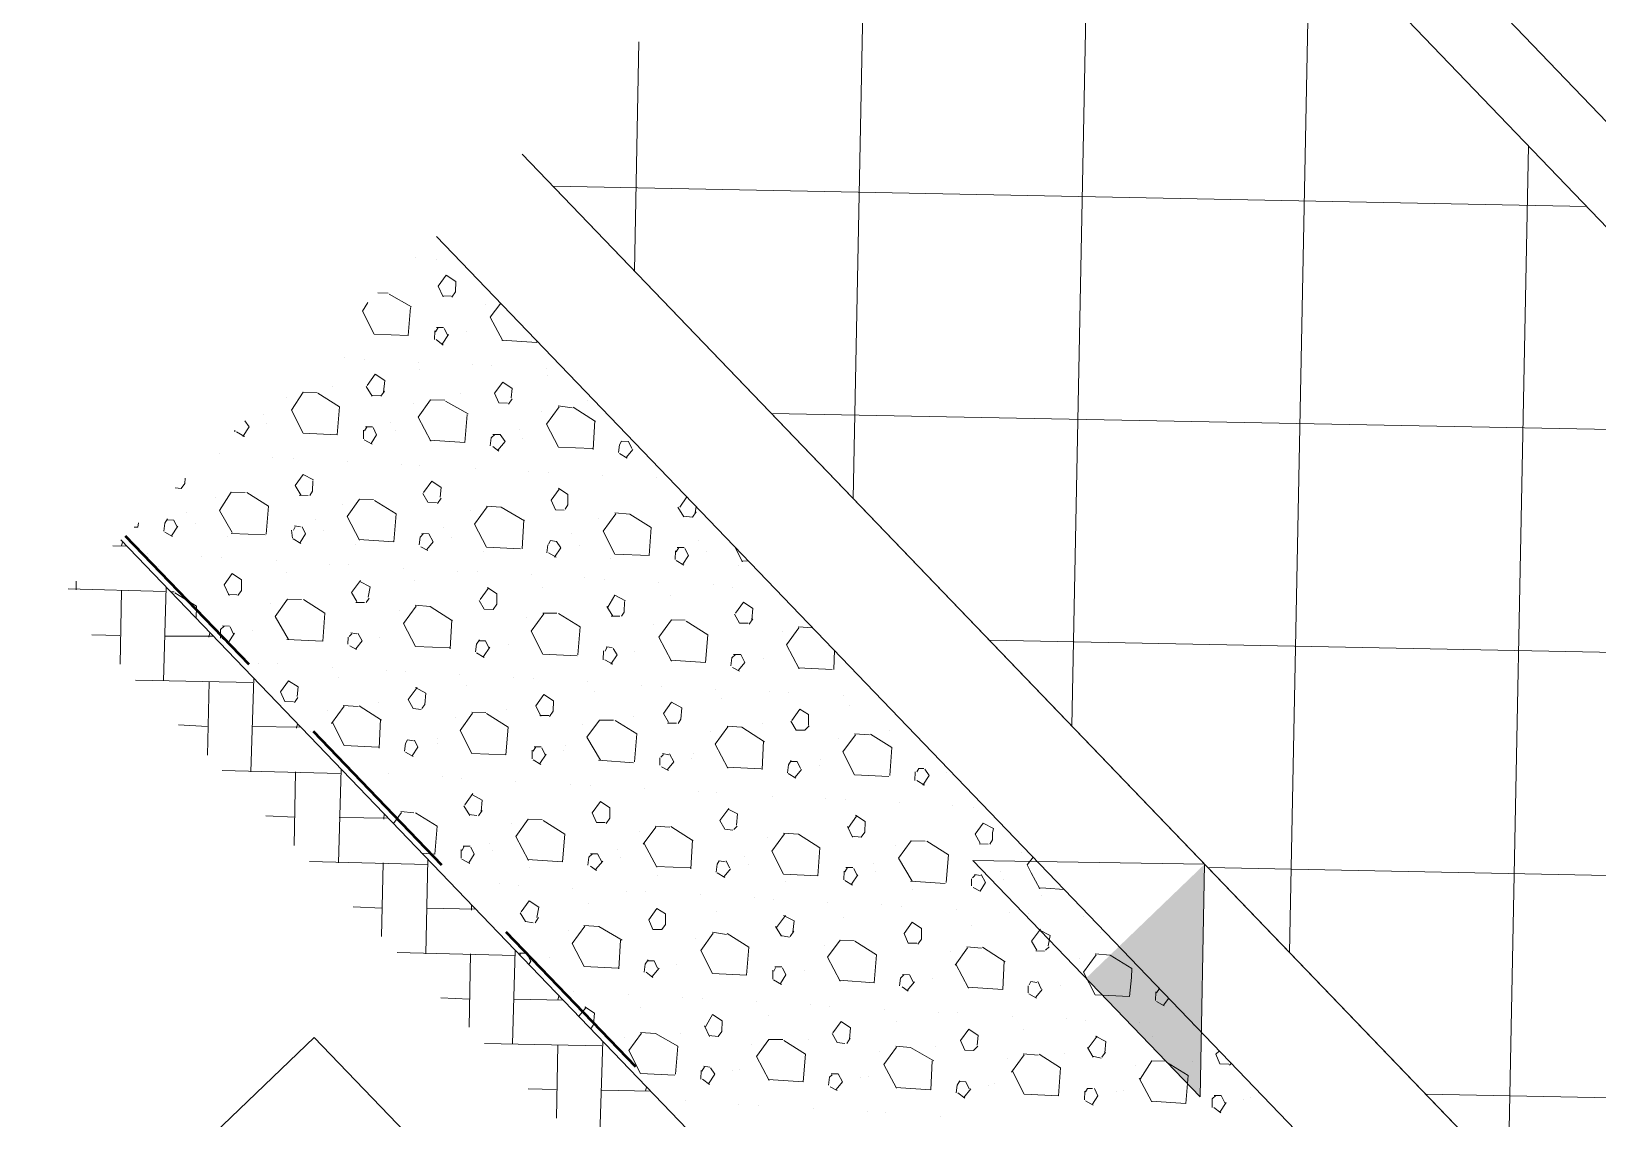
# Model space of a CAD drawing. Header units: metres. Extents: x 2687650.8 to 2687727.1, y 1234407.3 to 1234484.3.
# Drawn here: x 2687704.103 to 2687706.783, y 1234443.067 to 1234444.927 of the extents above; entities that cross this region are included whole.
import ezdxf

# ---------------------------------------------------------------- set-up
doc = ezdxf.new("R2010")
doc.units = ezdxf.units.M
for name, color, linetype in [('PDF_A__BEMH', 7, 'Continuous'), ('PDF_E_BETON', 7, 'Continuous'), ('PDF_Klappschnitt', 7, 'Continuous'), ('PDF_Text', 7, 'Continuous')]:
    doc.layers.add(name, color=color, linetype=linetype)
doc.layers.add('PDF_E_Klapschnitte', color=7, linetype='Continuous', true_color=0x7f7f7f)
doc.layers.add('PDF_E_Schnitte_1_50', color=7, linetype='Continuous', true_color=0x7f7f7f)

# ---------------------------------------------------------------- blocks, each defined once
blk = doc.blocks.new('A$C1c84ec86')
at = {"layer": 'PDF_A__BEMH', "lineweight": 20}
blk.add_lwpolyline([(4547.53, 3305.02), (4575.68, 3276.87), (4519.59, 3276.87)], close=True, dxfattribs=at)
at = {"layer": 'PDF_A__BEMH', "transparency": 33554559}
blk.add_solid([(4547.53, 3305.02), (4547.53, 3276.87), (4575.68, 3276.87)], dxfattribs=at)
at = {"layer": 'PDF_E_BETON', "lineweight": 18}
for points in [[(4378.83, 3208.08), (4380.52, 3209.77)], [(4378.83, 3197.49), (4390.68, 3209.13)], [(4379.88, 3209.13), (4379.46, 3209.77)], [(4401.47, 3198.34), (4390.26, 3209.77)], [(4396.18, 3203.84), (4401.9, 3209.77)], [(4398.09, 3194.95), (4412.27, 3209.13)], [(4401.47, 3209.13), (4401.05, 3209.77)], [(4423.06, 3198.34), (4411.85, 3209.77)], [(4417.56, 3203.84), (4423.49, 3209.77)], [(4419.47, 3194.95), (4433.86, 3209.13)], [(4423.06, 3209.13), (4422.64, 3209.77)], [(4444.66, 3198.34), (4433.44, 3209.77)], [(4439.15, 3203.84), (4445.08, 3209.77)], [(4441.06, 3194.95), (4455.45, 3209.13)], [(4444.66, 3209.13), (4444.02, 3209.77)], [(4466.25, 3198.34), (4454.82, 3209.77)], [(4460.74, 3203.84), (4466.67, 3209.77)], [(4462.65, 3194.95), (4477.04, 3209.13)], [(4466.25, 3209.13), (4465.61, 3209.77)], [(4487.62, 3198.34), (4476.41, 3209.77)], [(4482.33, 3203.84), (4488.26, 3209.77)], [(4484.24, 3194.95), (4498.42, 3209.13)], [(4487.62, 3209.13), (4487.2, 3209.77)], [(4509.21, 3198.34), (4498, 3209.77)], [(4503.92, 3203.84), (4509.85, 3209.77)], [(4509.21, 3209.13), (4508.79, 3209.77)], [(4394.28, 3194.95), (4385.39, 3203.84)], [(4415.87, 3194.95), (4406.98, 3203.84)], [(4437.25, 3194.95), (4428.36, 3203.84)], [(4458.84, 3194.95), (4449.95, 3203.84)], [(4480.43, 3194.95), (4471.54, 3203.84)], [(4502.02, 3194.95), (4493.13, 3203.84)], [(4379.88, 3198.34), (4378.83, 3199.4)], [(4387.29, 3194.95), (4390.68, 3198.34)], [(4408.67, 3194.95), (4412.27, 3198.34)], [(4430.26, 3194.95), (4433.86, 3198.34)], [(4451.85, 3194.95), (4455.45, 3198.34)], [(4473.44, 3194.95), (4477.04, 3198.34)], [(4495.03, 3194.95), (4498.42, 3198.34)]]:
    blk.add_lwpolyline(points, dxfattribs=at)
at = {"layer": 'PDF_E_Klapschnitte', "lineweight": 18}
for points in [[(4394.91, 3284.7), (4395.34, 3281.74), (4399.78, 3280.47)], [(4399.57, 3280.47), (4404.01, 3284.49), (4403.8, 3284.7)], [(4417.14, 3283.85), (4417.14, 3283.85)], [(4428.36, 3283.64), (4427.09, 3284.07), (4426.24, 3283.22), (4426.45, 3282.58), (4427.3, 3281.53)], [(4428.57, 3283.64), (4428.78, 3281.95)], [(4434.92, 3283.22), (4434.92, 3283.22)], [(4441.27, 3282.58), (4440.84, 3284.7)], [(4443.81, 3284.07), (4444.02, 3283.01), (4442.75, 3281.95)], [(4443.81, 3283.85), (4443.17, 3284.7)], [(4452.7, 3284.7), (4455.45, 3283.85)], [(4455.24, 3283.85), (4456.09, 3284.7)], [(4455.45, 3283.01), (4455.45, 3283.01)], [(4470.06, 3283.01), (4471.96, 3284.7)], [(4470.27, 3283.01), (4470.9, 3279.41), (4475.35, 3278.14)], [(4479.58, 3282.37), (4477.25, 3284.7)], [(4505.62, 3284.07), (4505.62, 3284.07)], [(4513.02, 3283.22), (4513.02, 3283.22)], [(4519.59, 3280.89), (4519.37, 3281.74), (4518.53, 3282.58), (4518.1, 3283.22), (4516.2, 3282.58), (4516.62, 3280.26), (4518.32, 3279.83)], [(4524.45, 3283.85), (4524.45, 3283.85)], [(4526.36, 3284.7), (4526.57, 3283.01), (4528.05, 3282.58), (4531.02, 3281.74)], [(4530.8, 3281.74), (4531.65, 3282.58), (4533.98, 3284.7)], [(4539.7, 3283.85), (4539.7, 3283.85)], [(4543.51, 3284.07), (4543.51, 3284.07)], [(4545.83, 3280.89), (4546.47, 3277.29), (4550.7, 3276.02), (4554.94, 3280.04), (4552.82, 3282.58), (4551.76, 3283.64), (4547.53, 3282.58), (4545.62, 3280.89)], [(4557.48, 3284.49), (4557.48, 3284.7), (4557.69, 3283.85)], [(4557.48, 3283.85), (4558.53, 3282.8)], [(4560.23, 3283.22), (4558.75, 3282.8)], [(4559.8, 3284.7), (4560.02, 3283.22)], [(4566.15, 3284.49), (4566.15, 3284.49)], [(4575.04, 3284.28), (4573.99, 3283.22), (4572.29, 3283.85), (4572.29, 3284.7)], [(4575.26, 3284.28), (4575.26, 3284.7)], [(4581.82, 3283.01), (4581.82, 3283.01)], [(4381.79, 3281.95), (4381.79, 3281.95)], [(4388.35, 3279.41), (4388.14, 3280.47), (4386.87, 3281.74), (4384.96, 3281.31), (4385.39, 3278.99), (4387.29, 3278.35)], [(4393.22, 3282.58), (4393.22, 3282.58)], [(4408.46, 3282.58), (4408.46, 3282.58)], [(4409.31, 3281.95), (4409.31, 3281.95)], [(4414.39, 3279.62), (4416.29, 3281.1)], [(4416.29, 3281.31), (4420.74, 3282.37)], [(4423.91, 3278.77), (4420.52, 3282.37)], [(4428.99, 3281.95), (4427.51, 3281.53)], [(4442.96, 3281.95), (4441.06, 3282.37)], [(4447.62, 3280.89), (4447.62, 3280.89)], [(4449.95, 3280.68), (4449.95, 3280.68)], [(4468.79, 3280.47), (4468.79, 3280.47)], [(4475.14, 3278.14), (4479.37, 3282.16)], [(4484.03, 3280.47), (4484.03, 3280.47)], [(4499.27, 3276.66), (4496.09, 3280.26), (4491.86, 3279.2)], [(4493.76, 3281.95), (4493.76, 3281.95)], [(4502.44, 3281.74), (4501.81, 3281.1), (4502.02, 3280.47)], [(4501.81, 3280.26), (4502.86, 3279.2)], [(4502.65, 3281.74), (4503.92, 3281.53), (4504.35, 3279.62)], [(4510.48, 3280.89), (4510.48, 3280.89)], [(4519.37, 3280.68), (4518.32, 3279.62)], [(4532.07, 3281.1), (4532.07, 3281.1)], [(4581.18, 3281.95), (4581.18, 3281.95)], [(4379.25, 3279.62), (4379.25, 3279.62)], [(4388.14, 3279.41), (4387.08, 3278.35)], [(4414.6, 3279.62), (4415.23, 3276.02), (4419.47, 3274.75), (4423.7, 3278.77)], [(4445.93, 3277.5), (4446.77, 3278.35)], [(4446.14, 3277.72), (4446.35, 3276.87)], [(4446.98, 3278.35), (4448.25, 3277.93), (4448.68, 3276.23)], [(4457.36, 3279.62), (4457.36, 3279.62)], [(4463.71, 3278.14), (4462.44, 3279.62), (4460.53, 3279.2), (4460.95, 3276.87)], [(4463.92, 3277.29), (4463.71, 3278.35)], [(4485.93, 3280.04), (4485.93, 3280.04)], [(4489.95, 3277.29), (4491.86, 3278.99)], [(4504.56, 3279.83), (4503.08, 3279.41)], [(4524.24, 3278.99), (4524.24, 3278.99)], [(4525.51, 3278.35), (4525.51, 3278.35)], [(4544.35, 3278.35), (4544.35, 3278.35)], [(4559.38, 3278.14), (4559.38, 3278.14)], [(4562.56, 3278.14), (4562.56, 3278.14)], [(4570.39, 3270.31), (4574.83, 3274.33), (4571.66, 3277.93), (4567.42, 3276.87)], [(4570.39, 3280.04), (4570.39, 3280.04)], [(4577.16, 3278.77), (4578.01, 3279.62), (4579.49, 3279.2)], [(4577.37, 3278.99), (4577.37, 3278.14), (4578.43, 3277.08)], [(4579.49, 3279.41), (4579.91, 3277.5)], [(4394.28, 3277.08), (4394.28, 3277.08)], [(4401.47, 3276.23), (4401.47, 3276.23)], [(4408.04, 3273.69), (4406.98, 3272.64), (4405.28, 3273.27), (4404.86, 3275.6), (4406.77, 3276.02), (4407.82, 3274.75)], [(4413.12, 3276.87), (4413.12, 3276.87)], [(4428.14, 3276.87), (4428.14, 3276.87)], [(4434.49, 3273.91), (4435.13, 3270.31), (4439.36, 3269.04), (4443.6, 3273.06), (4440.42, 3276.66), (4436.19, 3275.6), (4434.28, 3273.91)], [(4446.14, 3276.87), (4447.2, 3275.81)], [(4448.89, 3276.23), (4447.41, 3275.81)], [(4454.82, 3277.5), (4454.82, 3277.5)], [(4463.71, 3277.29), (4462.65, 3276.23), (4460.95, 3276.66)], [(4469.84, 3274.96), (4469.84, 3274.96)], [(4490.16, 3277.29), (4490.8, 3273.69), (4495.03, 3272.42), (4499.27, 3276.45)], [(4521.49, 3275.39), (4522.34, 3276.02)], [(4521.7, 3275.39), (4521.7, 3274.75)], [(4522.34, 3276.23), (4523.82, 3275.81), (4524.24, 3274.12), (4522.97, 3273.69)], [(4530.38, 3275.18), (4530.38, 3275.18)], [(4532.71, 3277.5), (4532.71, 3277.5)], [(4539.06, 3276.02), (4538, 3277.5), (4536.1, 3276.87)], [(4538.21, 3274.12), (4536.52, 3274.54), (4536.1, 3277.08)], [(4539.27, 3274.96), (4538.21, 3273.91)], [(4539.27, 3275.18), (4539.27, 3276.02)], [(4566.37, 3271.58), (4565.52, 3275.18), (4567.21, 3276.87)], [(4580.12, 3277.5), (4578.64, 3277.29)], [(4379.04, 3268.4), (4379.46, 3266.71), (4383.69, 3265.44), (4387.93, 3269.46), (4384.75, 3273.06)], [(4380.52, 3272), (4384.75, 3273.27)], [(4390.26, 3273.91), (4391.1, 3274.75)], [(4390.47, 3274.12), (4390.68, 3273.27)], [(4390.47, 3273.27), (4391.53, 3272.21)], [(4391.31, 3274.75), (4392.58, 3274.33)], [(4393.22, 3272.64), (4391.74, 3272.42)], [(4392.58, 3274.54), (4393.01, 3272.64)], [(4399.15, 3273.91), (4399.15, 3273.91)], [(4408.25, 3273.69), (4408.04, 3274.75)], [(4465.82, 3271.79), (4466.67, 3272.64), (4468.15, 3272.21), (4468.36, 3270.52)], [(4477.04, 3274.12), (4477.04, 3274.12)], [(4483.39, 3272.64), (4482.12, 3273.91), (4480.43, 3273.48), (4480.85, 3271.15)], [(4483.6, 3272.64), (4483.6, 3271.58), (4482.54, 3270.52), (4480.85, 3270.94)], [(4488.68, 3274.75), (4488.68, 3274.75)], [(4503.71, 3274.75), (4503.71, 3274.75)], [(4514.93, 3266.92), (4510.48, 3267.98), (4509.85, 3271.58), (4511.54, 3273.27)], [(4519.16, 3270.94), (4515.99, 3274.54), (4511.75, 3273.48)], [(4521.7, 3274.54), (4522.55, 3273.69)], [(4545.41, 3272.85), (4545.41, 3272.85)], [(4564.25, 3272.64), (4564.25, 3272.64)], [(4379.04, 3270.73), (4380.31, 3272)], [(4412.69, 3272), (4412.69, 3272)], [(4414.17, 3271.37), (4414.17, 3271.37)], [(4421.37, 3270.52), (4421.37, 3270.52)], [(4427.93, 3268.19), (4427.72, 3269.04), (4426.45, 3270.31), (4424.55, 3269.88)], [(4427.93, 3267.98), (4426.87, 3266.92), (4425.18, 3267.56), (4424.76, 3269.88)], [(4433.01, 3271.15), (4433.01, 3271.15)], [(4448.04, 3271.15), (4448.04, 3271.15)], [(4451.01, 3270.94), (4451.01, 3270.94)], [(4459.26, 3263.32), (4454.82, 3264.59), (4454.18, 3268.19), (4455.87, 3269.88)], [(4459.05, 3263.32), (4463.49, 3267.34), (4460.32, 3270.94), (4456.09, 3269.88)], [(4466.03, 3272), (4466.03, 3271.15), (4466.88, 3270.1)], [(4468.57, 3270.52), (4467.3, 3270.1)], [(4474.71, 3271.79), (4474.71, 3271.79)], [(4489.11, 3270.1), (4489.11, 3270.1)], [(4514.72, 3266.71), (4519.16, 3270.73)], [(4542.24, 3270.31), (4541.39, 3269.67), (4541.6, 3269.04)], [(4542.24, 3270.52), (4543.51, 3270.1)], [(4543.72, 3270.1), (4543.93, 3268.4)], [(4550.28, 3269.67), (4550.28, 3269.67)], [(4552.61, 3271.79), (4552.61, 3271.79)], [(4558.96, 3270.31), (4557.69, 3271.79), (4555.78, 3271.15)], [(4556.42, 3268.83), (4555.99, 3271.37)], [(4559.17, 3269.46), (4558.96, 3270.52)], [(4566.15, 3271.58), (4570.6, 3270.31)], [(4392.37, 3267.56), (4392.37, 3267.56)], [(4393.43, 3266.92), (4393.43, 3266.92)], [(4400.42, 3266.29), (4404.65, 3267.56)], [(4401.26, 3269.04), (4401.26, 3269.04)], [(4403.38, 3259.72), (4407.82, 3263.75), (4404.65, 3267.34)], [(4410.15, 3268.19), (4411, 3269.04), (4412.48, 3268.83), (4412.69, 3266.92)], [(4410.36, 3268.4), (4410.36, 3267.56), (4411.21, 3266.5)], [(4412.9, 3266.92), (4411.63, 3266.71)], [(4419.04, 3268.19), (4419.04, 3268.19)], [(4439.36, 3267.98), (4439.36, 3267.98)], [(4477.68, 3267.13), (4477.68, 3267.13)], [(4485.72, 3266.07), (4486.57, 3266.92), (4487.84, 3266.5)], [(4489.74, 3269.25), (4489.74, 3269.25)], [(4496.94, 3268.4), (4496.94, 3268.4)], [(4500.11, 3267.77), (4502.02, 3268.19), (4503.29, 3266.92), (4503.5, 3265.86), (4502.23, 3264.8)], [(4500.75, 3265.44), (4500.32, 3267.77)], [(4508.58, 3269.04), (4508.58, 3269.04)], [(4523.61, 3269.04), (4523.61, 3269.04)], [(4527.42, 3269.04), (4527.42, 3269.04)], [(4529.53, 3265.86), (4531.44, 3267.56)], [(4531.44, 3267.77), (4535.89, 3268.83)], [(4534.61, 3261.21), (4539.06, 3265.23), (4535.67, 3268.83)], [(4541.6, 3268.83), (4542.45, 3267.98)], [(4544.14, 3268.4), (4542.66, 3267.98)], [(4558.11, 3268.4), (4556.21, 3268.83)], [(4559.17, 3269.25), (4557.9, 3268.4)], [(4565.1, 3267.13), (4565.1, 3267.13)], [(4565.73, 3268.19), (4565.73, 3268.19)], [(4403.59, 3259.72), (4399.15, 3260.99), (4398.51, 3264.59), (4400.2, 3266.29)], [(4431.74, 3266.07), (4431.74, 3266.07)], [(4434.07, 3265.65), (4434.07, 3265.65)], [(4441.27, 3264.8), (4441.27, 3264.8)], [(4445.08, 3261.84), (4444.44, 3264.17), (4446.35, 3264.8)], [(4447.83, 3262.48), (4447.62, 3263.32), (4446.35, 3264.59)], [(4452.7, 3265.44), (4452.7, 3265.44)], [(4467.94, 3265.44), (4467.94, 3265.44)], [(4469.84, 3265.02), (4469.84, 3265.02)], [(4473.87, 3262.48), (4475.77, 3264.17), (4480.22, 3265.23)], [(4483.39, 3261.63), (4480, 3265.23)], [(4485.72, 3266.29), (4485.93, 3265.44), (4486.78, 3264.38)], [(4488.47, 3264.8), (4486.99, 3264.38)], [(4488.05, 3266.5), (4488.26, 3264.8)], [(4494.4, 3266.07), (4494.4, 3266.07)], [(4502.44, 3264.8), (4500.54, 3265.44)], [(4515.99, 3266.07), (4515.99, 3266.07)], [(4529.75, 3265.86), (4530.38, 3262.26)], [(4554.3, 3265.23), (4554.3, 3265.23)], [(4561.92, 3264.59), (4561.29, 3263.96), (4561.5, 3263.32)], [(4562.13, 3264.8), (4563.4, 3264.38), (4563.83, 3262.69)], [(4397.03, 3262.05), (4397.03, 3262.05)], [(4412.27, 3262.05), (4412.27, 3262.05)], [(4418.2, 3258.88), (4420.1, 3260.57), (4424.55, 3261.84)], [(4427.72, 3258.24), (4424.33, 3261.84)], [(4432.59, 3261.21), (4432.17, 3263.11), (4430.9, 3263.32), (4430.05, 3262.69), (4430.26, 3262.05)], [(4430.26, 3261.84), (4431.11, 3260.78)], [(4438.73, 3262.48), (4438.73, 3262.48)], [(4446.77, 3261.42), (4444.87, 3261.84)], [(4447.62, 3262.26), (4446.56, 3261.21)], [(4474.08, 3262.48), (4474.71, 3258.88), (4479.16, 3257.61)], [(4478.95, 3257.61), (4483.18, 3261.63)], [(4508.16, 3264.17), (4508.16, 3264.17)], [(4509.43, 3263.53), (4509.43, 3263.53)], [(4516.83, 3262.69), (4516.83, 3262.69)], [(4523.18, 3260.15), (4522.13, 3259.09), (4520.43, 3259.72), (4520.01, 3262.05), (4521.91, 3262.48), (4523.18, 3261.21), (4523.4, 3260.15)], [(4528.26, 3263.32), (4528.26, 3263.32)], [(4530.38, 3262.48), (4534.83, 3261.21)], [(4543.51, 3263.32), (4543.51, 3263.32)], [(4546.47, 3263.11), (4546.47, 3263.11)], [(4549.43, 3260.15), (4551.34, 3261.84)], [(4550.28, 3256.76), (4554.51, 3255.49), (4558.75, 3259.51), (4555.57, 3263.11), (4551.34, 3262.05)], [(4561.29, 3263.32), (4562.34, 3262.26)], [(4564.04, 3262.69), (4562.56, 3262.26)], [(4383.06, 3259.09), (4383.06, 3259.09)], [(4385.6, 3261.21), (4385.6, 3261.21)], [(4391.95, 3259.72), (4390.68, 3261.21), (4388.77, 3260.78), (4389.2, 3258.45)], [(4391.95, 3258.88), (4390.89, 3257.82)], [(4392.16, 3258.88), (4391.95, 3259.94)], [(4418.41, 3258.88), (4419.04, 3255.28), (4423.28, 3254.01), (4427.51, 3258.03)], [(4432.8, 3261.42), (4431.32, 3260.99)], [(4453.76, 3259.94), (4453.76, 3259.94)], [(4461.17, 3259.09), (4461.17, 3259.09)], [(4467.73, 3256.76), (4467.52, 3257.61), (4466.25, 3259.09), (4464.34, 3258.45), (4464.76, 3256.13), (4466.46, 3255.7)], [(4472.6, 3259.72), (4472.6, 3259.72)], [(4487.84, 3259.72), (4487.84, 3259.72)], [(4493.97, 3256.76), (4494.61, 3253.16), (4498.84, 3251.89), (4503.08, 3255.91), (4499.9, 3259.51), (4495.67, 3258.45), (4493.76, 3256.76)], [(4505.4, 3260.36), (4506.25, 3261.21)], [(4505.62, 3260.57), (4505.83, 3259.72)], [(4505.62, 3259.72), (4506.67, 3258.67)], [(4506.46, 3261.21), (4507.73, 3260.78)], [(4508.37, 3259.09), (4506.89, 3258.67)], [(4507.73, 3260.99), (4508.16, 3259.09)], [(4514.29, 3260.36), (4514.29, 3260.36)], [(4549.64, 3260.15), (4550.28, 3256.55)], [(4391.1, 3257.82), (4389.2, 3258.24)], [(4396.61, 3256.97), (4396.61, 3256.97)], [(4398.09, 3256.55), (4398.09, 3256.55)], [(4416.93, 3256.34), (4416.93, 3256.34)], [(4431.95, 3256.34), (4431.95, 3256.34)], [(4449.74, 3256.97), (4450.58, 3257.61)], [(4449.95, 3256.97), (4450.16, 3256.34)], [(4450.79, 3257.61), (4452.06, 3257.4), (4452.49, 3255.49)], [(4458.63, 3256.76), (4458.63, 3256.76)], [(4467.52, 3256.55), (4466.46, 3255.49)], [(4529.32, 3257.82), (4529.32, 3257.82)], [(4536.52, 3256.97), (4536.52, 3256.97)], [(4543.08, 3255.49), (4543.08, 3254.43), (4542.02, 3253.37), (4540.33, 3254.01), (4539.91, 3256.34), (4541.81, 3256.76), (4542.87, 3255.49)], [(4548.16, 3257.61), (4548.16, 3257.61)], [(4385.18, 3254.01), (4385.18, 3254.01)], [(4394.07, 3253.37), (4394.91, 3254.22)], [(4394.28, 3253.59), (4394.49, 3252.74)], [(4395.12, 3254.22), (4396.39, 3253.8), (4396.82, 3252.1)], [(4405.28, 3255.49), (4405.28, 3255.49)], [(4411.63, 3254.22), (4410.58, 3255.49), (4408.67, 3255.07), (4409.09, 3252.74)], [(4412.06, 3253.16), (4411.85, 3254.22)], [(4434.92, 3256.13), (4434.92, 3256.13)], [(4438.09, 3253.16), (4439.79, 3254.86)], [(4447.41, 3252.53), (4444.23, 3256.13), (4440, 3255.07)], [(4449.95, 3256.13), (4451.01, 3255.07)], [(4452.7, 3255.7), (4451.22, 3255.28)], [(4473.23, 3255.07), (4473.23, 3255.07)], [(4473.65, 3254.22), (4473.65, 3254.22)], [(4492.49, 3254.22), (4492.49, 3254.22)], [(4507.52, 3254.01), (4507.52, 3254.01)], [(4511.33, 3254.22), (4511.33, 3254.22)], [(4518.53, 3246.18), (4522.97, 3250.2), (4519.8, 3253.8), (4515.56, 3252.74)], [(4525.3, 3254.64), (4526.15, 3255.49), (4527.63, 3255.07)], [(4525.51, 3254.86), (4525.51, 3254.01), (4526.36, 3252.95)], [(4527.63, 3255.28), (4527.84, 3253.37)], [(4534.19, 3254.64), (4534.19, 3254.64)], [(4384.12, 3251.47), (4382.42, 3249.78), (4383.27, 3246.18), (4387.5, 3244.91), (4391.74, 3248.93), (4388.56, 3252.53), (4384.33, 3251.47)], [(4394.28, 3252.74), (4395.34, 3251.68)], [(4397.03, 3252.1), (4395.55, 3251.68)], [(4402.96, 3253.37), (4402.96, 3253.37)], [(4411.85, 3253.16), (4410.79, 3252.1), (4409.09, 3252.53)], [(4415.66, 3251.05), (4415.66, 3251.05)], [(4417.98, 3250.83), (4417.98, 3250.83)], [(4423.49, 3253.16), (4423.49, 3253.16)], [(4438.3, 3253.16), (4438.94, 3249.56), (4443.17, 3248.29), (4447.41, 3252.32)], [(4461.59, 3252.1), (4461.59, 3252.1)], [(4469.63, 3251.26), (4470.48, 3251.89)], [(4469.84, 3251.26), (4469.84, 3250.62)], [(4470.48, 3252.1), (4471.96, 3251.68), (4472.17, 3249.99)], [(4478.52, 3251.26), (4478.52, 3251.26)], [(4480.85, 3253.37), (4480.85, 3253.37)], [(4487.2, 3251.89), (4485.93, 3253.37), (4484.24, 3252.74)], [(4487.41, 3250.83), (4486.35, 3249.99), (4484.66, 3250.41), (4484.24, 3252.95)], [(4487.41, 3251.05), (4487.41, 3251.89)], [(4499.9, 3251.26), (4499.9, 3251.26)], [(4518.74, 3246.18), (4514.29, 3247.45), (4513.66, 3251.05), (4515.35, 3252.74)], [(4528.05, 3253.37), (4526.78, 3253.16)], [(4549.22, 3252.1), (4549.22, 3252.1)], [(4549.64, 3253.16), (4549.64, 3253.16)], [(4413.96, 3247.66), (4414.81, 3248.51), (4416.29, 3248.08), (4416.5, 3246.39)], [(4425.18, 3249.99), (4425.18, 3249.99)], [(4428.36, 3249.35), (4430.26, 3249.78), (4431.53, 3248.51), (4431.74, 3247.45), (4430.68, 3246.39), (4428.99, 3246.81)], [(4428.99, 3247.02), (4428.57, 3249.35)], [(4436.82, 3250.62), (4436.82, 3250.62)], [(4451.85, 3250.62), (4451.85, 3250.62)], [(4453.97, 3250.2), (4453.97, 3250.2)], [(4463.07, 3242.79), (4458.63, 3243.85), (4457.99, 3247.45), (4459.68, 3249.14)], [(4467.3, 3246.81), (4464.13, 3250.41), (4459.9, 3249.35)], [(4469.84, 3250.41), (4470.69, 3249.56)], [(4472.38, 3249.99), (4471.11, 3249.56)], [(4492.07, 3249.14), (4492.07, 3249.14)], [(4493.55, 3248.72), (4493.55, 3248.72)], [(4512.39, 3248.51), (4512.39, 3248.51)], [(4527.42, 3248.29), (4527.42, 3248.29)], [(4530.38, 3248.29), (4530.38, 3248.29)], [(4533.34, 3245.33), (4535.25, 3247.02), (4539.7, 3248.29)], [(4538.21, 3250.2), (4538.21, 3250.2)], [(4545.2, 3248.93), (4546.05, 3249.78), (4547.32, 3249.35)], [(4545.2, 3249.14), (4545.41, 3248.29), (4546.26, 3247.24)], [(4547.53, 3249.56), (4547.74, 3247.66)], [(4381.15, 3247.02), (4381.15, 3247.02)], [(4396.18, 3247.02), (4396.18, 3247.02)], [(4407.4, 3239.19), (4402.96, 3240.46), (4402.32, 3244.06), (4404.01, 3245.75)], [(4407.19, 3239.19), (4411.63, 3243.21), (4408.46, 3246.81), (4404.23, 3245.75)], [(4414.17, 3247.87), (4414.17, 3247.02), (4415.02, 3245.97)], [(4416.71, 3246.39), (4415.44, 3245.97)], [(4422.85, 3247.66), (4422.85, 3247.66)], [(4462.86, 3242.58), (4467.3, 3246.6)], [(4490.38, 3246.18), (4489.53, 3245.54), (4489.74, 3244.91), (4490.59, 3243.85)], [(4490.38, 3246.39), (4491.65, 3245.97)], [(4491.86, 3245.97), (4492.07, 3244.27)], [(4498.21, 3245.54), (4498.21, 3245.54)], [(4500.75, 3247.66), (4500.75, 3247.66)], [(4507.1, 3246.18), (4505.83, 3247.66), (4503.92, 3247.02)], [(4504.56, 3244.7), (4504.13, 3247.24)], [(4507.31, 3245.33), (4507.1, 3246.39)], [(4538.43, 3240.46), (4542.87, 3244.48), (4539.48, 3248.08)], [(4547.95, 3247.66), (4546.47, 3247.45)], [(4433.86, 3241.94), (4434.71, 3242.79), (4435.98, 3242.37)], [(4437.88, 3245.12), (4437.88, 3245.12)], [(4445.08, 3244.27), (4445.08, 3244.27)], [(4451.64, 3241.73), (4451.43, 3242.79), (4450.16, 3244.06), (4448.25, 3243.64), (4448.68, 3241.31), (4450.58, 3240.67)], [(4456.51, 3244.91), (4456.51, 3244.91)], [(4471.75, 3244.91), (4471.75, 3244.91)], [(4477.68, 3241.73), (4479.58, 3243.43)], [(4479.58, 3243.64), (4484.03, 3244.7)], [(4487.2, 3241.1), (4483.81, 3244.7)], [(4492.28, 3244.27), (4490.8, 3243.85)], [(4506.25, 3244.27), (4504.35, 3244.7)], [(4507.31, 3245.12), (4506.04, 3244.27)], [(4513.24, 3243), (4513.24, 3243)], [(4532.07, 3242.79), (4532.07, 3242.79)], [(4533.56, 3245.33), (4534.19, 3241.73), (4538.64, 3240.46)], [(4380.52, 3242.16), (4380.52, 3242.16)], [(4382, 3241.52), (4382, 3241.52)], [(4389.41, 3240.67), (4389.41, 3240.67)], [(4394.91, 3237.29), (4393.01, 3237.71), (4392.58, 3240.04), (4394.49, 3240.67)], [(4395.97, 3238.35), (4395.76, 3239.19), (4394.49, 3240.46)], [(4400.84, 3241.31), (4400.84, 3241.31)], [(4416.08, 3241.31), (4416.08, 3241.31)], [(4418.83, 3241.1), (4418.83, 3241.1)], [(4422.01, 3238.35), (4423.91, 3240.04), (4428.36, 3241.1)], [(4431.53, 3237.5), (4428.14, 3241.1)], [(4433.86, 3242.16), (4434.07, 3241.31), (4434.92, 3240.25)], [(4436.61, 3240.67), (4435.13, 3240.25)], [(4435.98, 3242.58), (4436.4, 3240.67)], [(4442.54, 3241.94), (4442.54, 3241.94)], [(4451.43, 3241.73), (4450.37, 3240.67)], [(4457.14, 3240.25), (4457.14, 3240.25)], [(4477.89, 3241.73), (4478.52, 3238.13)], [(4482.76, 3237.08), (4486.99, 3241.1)], [(4509.21, 3239.83), (4510.06, 3240.67)], [(4510.27, 3240.67), (4511.54, 3240.25), (4511.97, 3238.56)], [(4520.64, 3241.94), (4520.64, 3241.94)], [(4526.99, 3240.46), (4525.72, 3241.94), (4523.82, 3241.52), (4524.24, 3239.19)], [(4527.21, 3239.62), (4526.99, 3240.67)], [(4547.32, 3242.58), (4547.32, 3242.58)], [(4379.04, 3239.19), (4380.31, 3238.98), (4380.73, 3237.08)], [(4386.87, 3238.35), (4386.87, 3238.35)], [(4395.76, 3238.13), (4394.7, 3237.08)], [(4407.4, 3238.13), (4407.4, 3238.13)], [(4422.22, 3238.35), (4422.85, 3234.75), (4427.09, 3233.48), (4431.32, 3237.5)], [(4457.57, 3239.4), (4457.57, 3239.4)], [(4464.98, 3238.56), (4464.98, 3238.56)], [(4471.33, 3236.02), (4470.27, 3234.96), (4468.57, 3235.59), (4468.15, 3237.92), (4470.06, 3238.35), (4471.33, 3237.08), (4471.54, 3236.02)], [(4476.41, 3239.19), (4476.41, 3239.19)], [(4478.52, 3238.35), (4482.97, 3237.08)], [(4491.43, 3239.19), (4491.43, 3239.19)], [(4495.46, 3239.19), (4495.46, 3239.19)], [(4497.57, 3236.23), (4499.48, 3237.71)], [(4497.78, 3236.23), (4498.42, 3232.63), (4502.65, 3231.36), (4506.89, 3235.38), (4503.71, 3238.98), (4499.48, 3237.92)], [(4509.43, 3239.83), (4509.64, 3239.19)], [(4509.43, 3239.19), (4510.48, 3238.13)], [(4512.18, 3238.56), (4510.7, 3238.13)], [(4518.1, 3239.83), (4518.1, 3239.83)], [(4526.99, 3239.4), (4525.94, 3238.56), (4524.24, 3238.98)], [(4533.77, 3238.35), (4533.77, 3238.35)], [(4379.04, 3236.86), (4379.25, 3236.65)], [(4380.94, 3237.29), (4379.46, 3236.86)], [(4399.57, 3236.23), (4399.57, 3236.23)], [(4401.9, 3235.81), (4401.9, 3235.81)], [(4409.09, 3234.96), (4409.09, 3234.96)], [(4415.44, 3233.48), (4414.39, 3234.96), (4412.48, 3234.32)], [(4420.74, 3235.81), (4420.74, 3235.81)], [(4435.76, 3235.59), (4435.76, 3235.59)], [(4437.88, 3235.17), (4437.88, 3235.17)], [(4442.12, 3232.63), (4442.75, 3229.03), (4446.98, 3227.76), (4451.22, 3231.78), (4448.04, 3235.38), (4443.81, 3234.32)], [(4445.71, 3237.29), (4445.71, 3237.29)], [(4453.55, 3236.23), (4454.39, 3237.08)], [(4453.76, 3236.44), (4453.97, 3235.59)], [(4453.76, 3235.59), (4454.82, 3234.54)], [(4454.6, 3237.08), (4455.87, 3236.65)], [(4456.51, 3234.96), (4455.03, 3234.54)], [(4455.87, 3236.86), (4456.3, 3234.96)], [(4462.44, 3236.23), (4462.44, 3236.23)], [(4484.03, 3236.23), (4484.03, 3236.23)], [(4522.13, 3235.38), (4522.13, 3235.38)], [(4529.11, 3234.11), (4529.96, 3234.96), (4531.44, 3234.54), (4531.65, 3232.84)], [(4533.13, 3237.29), (4533.13, 3237.29)], [(4540.33, 3236.23), (4540.33, 3236.23)], [(4380.1, 3232.21), (4380.1, 3232.21)], [(4397.88, 3232.84), (4398.72, 3233.48)], [(4398.09, 3232.84), (4398.3, 3232.21)], [(4398.93, 3233.69), (4400.2, 3233.27), (4400.63, 3231.57)], [(4406.77, 3232.63), (4406.77, 3232.63)], [(4414.6, 3231.57), (4412.9, 3232), (4412.48, 3234.54)], [(4415.66, 3232.42), (4414.6, 3231.36)], [(4415.87, 3232.63), (4415.66, 3233.48)], [(4441.9, 3232.63), (4443.6, 3234.32)], [(4476.19, 3234.32), (4476.19, 3234.32)], [(4477.46, 3233.69), (4477.46, 3233.69)], [(4484.66, 3232.84), (4484.66, 3232.84)], [(4496.3, 3233.48), (4496.3, 3233.48)], [(4511.33, 3233.48), (4511.33, 3233.48)], [(4514.51, 3233.27), (4514.51, 3233.27)], [(4522.55, 3225.65), (4518.1, 3226.92), (4517.47, 3230.51), (4519.16, 3232.21)], [(4522.34, 3225.65), (4526.78, 3229.67), (4523.61, 3233.27), (4519.37, 3232.21)], [(4529.32, 3234.11), (4529.32, 3233.48), (4530.17, 3232.42)], [(4531.86, 3232.84), (4530.59, 3232.42)], [(4538, 3234.11), (4538, 3234.11)], [(4391.31, 3224.38), (4387.08, 3225.43), (4386.23, 3229.03), (4387.93, 3230.73)], [(4395.55, 3228.4), (4392.37, 3232), (4388.14, 3230.94)], [(4398.09, 3232), (4399.15, 3231.15)], [(4400.84, 3231.57), (4399.36, 3231.15)], [(4421.79, 3230.09), (4421.79, 3230.09)], [(4440.63, 3230.09), (4440.63, 3230.09)], [(4455.66, 3229.88), (4455.66, 3229.88)], [(4466.67, 3222.05), (4471.11, 3226.07), (4467.94, 3229.67), (4463.71, 3228.61)], [(4473.44, 3230.51), (4474.29, 3231.36), (4475.77, 3230.94)], [(4473.65, 3230.73), (4473.65, 3229.88), (4474.5, 3228.82)], [(4475.77, 3231.15), (4475.98, 3229.24)], [(4482.33, 3230.51), (4482.33, 3230.51)], [(4391.31, 3224.16), (4395.55, 3228.19)], [(4417.77, 3227.13), (4418.62, 3227.76)], [(4417.98, 3227.13), (4417.98, 3226.49)], [(4418.62, 3227.97), (4420.1, 3227.55), (4420.31, 3225.86)], [(4426.66, 3227.13), (4426.66, 3227.13)], [(4428.99, 3229.24), (4428.99, 3229.24)], [(4435.55, 3226.92), (4435.34, 3227.76), (4434.07, 3229.24), (4432.17, 3228.61)], [(4435.55, 3226.7), (4434.49, 3225.86), (4432.8, 3226.28), (4432.38, 3228.82)], [(4466.88, 3222.05), (4462.44, 3223.32), (4461.8, 3226.92), (4463.49, 3228.61)], [(4476.19, 3229.24), (4474.92, 3229.03)], [(4497.36, 3227.97), (4497.36, 3227.97)], [(4504.56, 3227.13), (4504.56, 3227.13)], [(4508.37, 3224.16), (4507.73, 3226.49), (4509.64, 3226.92), (4510.91, 3225.65), (4511.12, 3224.59), (4509.85, 3223.53)], [(4515.99, 3227.76), (4515.99, 3227.76)], [(4531.23, 3227.76), (4531.23, 3227.76)], [(4379.04, 3225.01), (4379.67, 3224.38), (4379.88, 3223.32), (4379.04, 3222.68)], [(4384.96, 3226.49), (4384.96, 3226.49)], [(4399.99, 3226.49), (4399.99, 3226.49)], [(4402.74, 3226.28), (4402.74, 3226.28)], [(4411.21, 3218.66), (4406.77, 3219.72), (4406.13, 3223.32), (4407.82, 3225.01)], [(4411, 3218.45), (4415.44, 3222.68), (4412.27, 3226.28), (4408.04, 3225.22)], [(4417.98, 3226.28), (4418.83, 3225.43)], [(4420.52, 3225.86), (4419.25, 3225.43)], [(4441.06, 3225.22), (4441.06, 3225.22)], [(4441.69, 3224.59), (4441.69, 3224.59)], [(4460.32, 3224.38), (4460.32, 3224.38)], [(4475.56, 3224.16), (4475.56, 3224.16)], [(4479.37, 3224.38), (4479.37, 3224.38)], [(4481.49, 3221.2), (4483.39, 3222.89), (4487.84, 3224.16)], [(4493.34, 3224.8), (4494.19, 3225.65), (4495.46, 3225.22)], [(4493.34, 3225.01), (4493.55, 3224.16), (4494.4, 3223.11)], [(4495.67, 3225.43), (4495.88, 3223.53)], [(4502.02, 3224.8), (4502.02, 3224.8)], [(4510.06, 3223.53), (4508.16, 3224.16)], [(4391.31, 3223.32), (4391.31, 3223.32)], [(4429.63, 3222.26), (4429.63, 3222.26)], [(4438.52, 3222.05), (4437.67, 3221.41), (4437.88, 3220.78), (4438.73, 3219.72)], [(4438.52, 3222.26), (4439.79, 3221.84), (4440.21, 3220.14)], [(4446.35, 3221.41), (4446.35, 3221.41)], [(4448.89, 3223.53), (4448.89, 3223.53)], [(4455.24, 3222.05), (4453.97, 3223.53), (4452.06, 3222.89)], [(4452.49, 3220.78), (4452.06, 3223.11)], [(4455.45, 3221.2), (4455.24, 3222.26)], [(4467.94, 3221.41), (4467.94, 3221.41)], [(4491.01, 3220.35), (4487.62, 3223.95)], [(4496.09, 3223.53), (4494.61, 3223.32)], [(4517.05, 3222.26), (4517.05, 3222.26)], [(4517.68, 3223.32), (4517.68, 3223.32)], [(4524.45, 3221.41), (4524.45, 3221.41)], [(4382, 3217.81), (4382.85, 3218.66), (4384.12, 3218.24)], [(4383.48, 3221.2), (4383.48, 3221.2)], [(4385.81, 3220.99), (4385.81, 3220.99)], [(4393.22, 3220.14), (4393.22, 3220.14)], [(4399.78, 3217.6), (4399.57, 3218.66), (4398.3, 3219.93), (4396.39, 3219.51), (4396.82, 3217.18), (4398.72, 3216.54)], [(4404.65, 3220.78), (4404.65, 3220.78)], [(4419.89, 3220.78), (4419.89, 3220.78)], [(4421.79, 3220.35), (4421.79, 3220.35)], [(4425.82, 3217.6), (4427.72, 3219.3)], [(4427.72, 3219.51), (4432.17, 3220.57)], [(4435.34, 3216.97), (4431.95, 3220.57)], [(4440.42, 3220.14), (4438.94, 3219.72)], [(4454.39, 3220.14), (4452.49, 3220.57)], [(4455.24, 3220.99), (4454.18, 3220.14)], [(4460.11, 3219.3), (4460.11, 3219.3)], [(4461.38, 3218.87), (4461.38, 3218.87)], [(4480.22, 3218.66), (4480.22, 3218.66)], [(4481.7, 3221.2), (4482.33, 3217.6), (4486.57, 3216.33), (4490.8, 3220.35)], [(4506.25, 3220.35), (4506.25, 3220.35)], [(4513.02, 3219.3), (4513.87, 3219.93)], [(4513.24, 3219.3), (4513.45, 3218.45)], [(4514.08, 3219.93), (4515.35, 3219.72), (4515.78, 3217.81)], [(4521.91, 3219.08), (4521.91, 3219.08)], [(4382, 3218.03), (4382.21, 3217.18), (4383.06, 3216.12)], [(4384.75, 3216.54), (4383.27, 3216.12)], [(4384.12, 3218.45), (4384.54, 3216.54)], [(4390.68, 3217.81), (4390.68, 3217.81)], [(4399.57, 3217.6), (4398.51, 3216.54)], [(4426.03, 3217.6), (4426.66, 3214)], [(4426.66, 3214.22), (4430.9, 3212.95), (4435.13, 3216.97)], [(4457.36, 3215.7), (4458.2, 3216.54)], [(4458.41, 3216.54), (4459.68, 3216.12), (4460.11, 3214.43)], [(4468.79, 3217.81), (4468.79, 3217.81)], [(4474.92, 3216.33), (4473.87, 3217.81), (4471.96, 3217.39), (4472.38, 3215.06)], [(4475.35, 3215.49), (4475.14, 3216.54)], [(4495.24, 3218.45), (4495.24, 3218.45)], [(4498.42, 3218.45), (4498.42, 3218.45)], [(4510.7, 3214.85), (4507.52, 3218.45), (4503.29, 3217.18), (4501.38, 3215.49)], [(4513.24, 3218.45), (4514.29, 3217.39)], [(4515.99, 3217.81), (4514.51, 3217.6)], [(4379.04, 3212.95), (4379.46, 3213.37), (4379.04, 3214)], [(4405.71, 3215.27), (4405.71, 3215.27)], [(4412.9, 3214.43), (4412.9, 3214.43)], [(4419.47, 3211.89), (4418.41, 3210.83), (4416.71, 3211.46), (4416.29, 3213.79), (4418.2, 3214.22), (4419.25, 3212.95)], [(4424.55, 3215.06), (4424.55, 3215.06)], [(4439.57, 3215.06), (4439.57, 3215.06)], [(4445.71, 3212.1), (4447.41, 3213.58)], [(4453.33, 3209.77), (4455.03, 3211.25), (4451.85, 3214.85), (4447.62, 3213.79)], [(4457.57, 3215.7), (4457.78, 3215.06)], [(4457.57, 3215.06), (4458.63, 3214)], [(4460.32, 3214.43), (4458.84, 3214)], [(4466.25, 3215.7), (4466.25, 3215.7)], [(4475.14, 3215.27), (4474.08, 3214.43), (4472.38, 3214.85)], [(4501.59, 3215.49), (4502.23, 3211.89), (4506.46, 3210.62), (4510.7, 3214.64)], [(4383.91, 3211.46), (4383.91, 3211.46)], [(4386.87, 3211.25), (4386.87, 3211.25)], [(4397.66, 3209.77), (4396.18, 3211.25), (4391.95, 3210.19)], [(4401.69, 3212.1), (4402.53, 3212.95)], [(4401.9, 3212.31), (4401.9, 3211.46), (4402.96, 3210.4)], [(4402.74, 3212.95), (4404.01, 3212.52)], [(4404.65, 3210.83), (4403.17, 3210.62)], [(4404.01, 3212.73), (4404.44, 3210.83)], [(4410.58, 3212.1), (4410.58, 3212.1)], [(4419.68, 3211.89), (4419.47, 3212.95)], [(4445.93, 3212.1), (4446.35, 3209.77)], [(4477.25, 3209.98), (4478.1, 3210.83), (4479.58, 3210.4), (4479.79, 3209.77)], [(4481.27, 3213.16), (4481.27, 3213.16)], [(4488.47, 3212.1), (4488.47, 3212.1)], [(4494.82, 3210.62), (4493.55, 3212.1), (4491.65, 3211.67)], [(4492.07, 3209.77), (4491.86, 3211.67)], [(4495.03, 3209.77), (4494.82, 3210.83)], [(4500.11, 3212.95), (4500.11, 3212.95)], [(4515.14, 3212.95), (4515.14, 3212.95)], [(4391.31, 3209.77), (4391.74, 3210.19)], [(4425.18, 3210.4), (4425.18, 3210.4)], [(4477.46, 3209.98), (4477.46, 3209.77)], [(4486.14, 3209.98), (4486.14, 3209.98)], [(4495.03, 3209.77), (4495.03, 3209.77)]]:
    blk.add_lwpolyline(points, dxfattribs=at)
blk.add_lwpolyline([(4488.47, 3229.88), (4488.05, 3232.21), (4489.74, 3232.63), (4491.01, 3231.36), (4491.22, 3230.3), (4490.16, 3229.24)], close=True, dxfattribs=at)
at = {"layer": 'PDF_E_Schnitte_1_50', "color": 7, "lineweight": 50}
for points in [[(4379.04, 3210.83), (4409.52, 3210.83)], [(4425.39, 3210.83), (4457.14, 3210.83)], [(4473.02, 3210.83), (4504.98, 3210.83)]]:
    blk.add_lwpolyline(points, dxfattribs=at)
at = {"layer": 'PDF_Klappschnitt', "lineweight": 18}
for points in [[(4379.04, 3442.61), (4691.89, 3442.61)], [(4379.04, 3430.12), (4691.89, 3430.12)], [(4386.66, 3305.02), (4511.75, 3430.12)], [(4514.72, 3305.02), (4389.62, 3430.12)], [(4440.63, 3305.02), (4565.52, 3430.12)], [(4568.48, 3305.02), (4443.39, 3430.12)], [(4494.4, 3305.02), (4619.49, 3430.12)], [(4622.46, 3305.02), (4497.36, 3430.12)], [(4548.37, 3305.02), (4673.47, 3430.12)], [(4602.14, 3305.02), (4691.89, 3394.77)], [(4460.74, 3305.02), (4379.04, 3386.73)], [(4406.77, 3305.02), (4379.04, 3332.75)], [(4693.16, 3305.02), (4379.04, 3305.02), (4692.52, 3305.02)], [(4693.16, 3209.77), (4379.04, 3209.77), (4693.16, 3209.77)]]:
    blk.add_lwpolyline(points, dxfattribs=at)
blk.add_lwpolyline([(4693.16, 3284.7), (4379.04, 3284.7)], close=True, dxfattribs=at)
at = {"layer": 'PDF_Text', "color": 162, "lineweight": 25, "true_color": 0x0033d1}
blk.add_lwpolyline([(4463.28, 3107.53), (4463.28, 3174.63), (4637.49, 3174.63), (4637.49, 3107.53)], close=True, dxfattribs=at)

msp = doc.modelspace()

# ---------------------------------------------------------------- block references
at = {"xscale": 0.01, "yscale": 0.01, "zscale": 0.01, "rotation": 313.8734409291175}
msp.add_blockref('A$C1c84ec86', (2687650.7677, 1234453.3784), dxfattribs=at)

doc.saveas('drawing.dxf')
